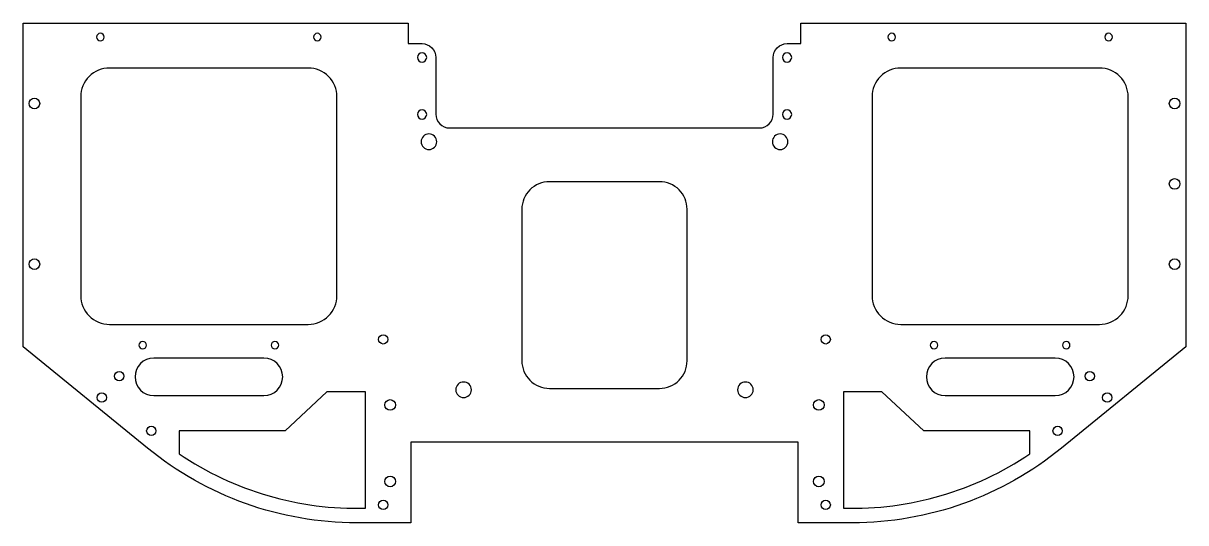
# Model space of a CAD drawing. Header units: inches. Extents: x -3.4 to 17.7, y -9.2 to -0.1.
import ezdxf

# ---------------------------------------------------------------- set-up
doc = ezdxf.new("R2010")
doc.units = ezdxf.units.IN
doc.layers.get('0').update_dxf_attribs({"linetype": 'CONTINUOUS'})

msp = doc.modelspace()

# ---------------------------------------------------------------- linework, layer by layer
for points in [[(17.731, -5.994), (15.476, -7.835, -0.172863), (11.681, -9.188), (10.696, -9.188), (10.696, -7.725), (3.667, -7.725), (3.667, -9.188), (2.681, -9.188, -0.172863), (-1.113, -7.835), (-3.369, -5.994), (-3.369, -0.125), (3.619, -0.125), (3.619, -0.495), (3.869, -0.495, -0.414214), (4.119, -0.745), (4.119, -1.775, 0.414214), (4.369, -2.025), (9.994, -2.025, 0.414214), (10.244, -1.775), (10.244, -0.745, -0.414214), (10.494, -0.495), (10.744, -0.495), (10.744, -0.125), (17.731, -0.125)], [(2.325, -5.065), (2.325, -1.46, 0.414214), (1.803, -0.938), (-1.803, -0.938, 0.414214), (-2.325, -1.46), (-2.325, -5.065, 0.414214), (-1.803, -5.588), (1.803, -5.588, 0.414214)], [(16.687, -5.065), (16.687, -1.46, 0.414214), (16.165, -0.938), (12.56, -0.938, 0.414214), (12.037, -1.46), (12.037, -5.065, 0.414214), (12.56, -5.588), (16.165, -5.588, 0.414214)], [(5.681, -3.5), (5.681, -6.25, 0.414214), (6.181, -6.75), (8.181, -6.75, 0.414214), (8.681, -6.25), (8.681, -3.5, 0.414214), (8.181, -3), (6.181, -3, 0.414214)], [(1, -6.2), (-1, -6.2, 1), (-1, -6.88), (1, -6.88, 1)], [(13.363, -6.88), (15.363, -6.88, 1), (15.363, -6.2), (13.363, -6.2, 1)], [(2.841, -8.923), (2.841, -6.81), (2.144, -6.81), (1.385, -7.519), (-0.541, -7.519), (-0.541, -7.935, 0.157347)], [(14.904, -7.935), (14.904, -7.519), (12.978, -7.519), (12.218, -6.81), (11.521, -6.81), (11.521, -8.923, 0.157347)]]:
    msp.add_lwpolyline(points, format="xyb", close=True)
at = {"extrusion": (2.33147e-15, 4.78247e-30, -1)}
for centre, radius in [((1.969, -0.375), 0.068), ((-1.969, -0.375), 0.068), ((-12.394, -0.375), 0.068), ((-16.331, -0.375), 0.068), ((-3.869, -0.745), 0.0847), ((-10.494, -0.745), 0.0847), ((-3.869, -1.779), 0.0847), ((-10.494, -1.779), 0.0847), ((-3.994, -2.275), 0.141), ((-10.369, -2.275), 0.141), ((1.2, -5.966), 0.068), ((-1.2, -5.966), 0.068), ((-13.163, -5.966), 0.068), ((-15.562, -5.966), 0.068), ((-4.624, -6.775), 0.141), ((-9.739, -6.775), 0.141)]:
    msp.add_circle(centre, radius, dxfattribs=at)
for centre, radius in [((-3.166, -1.582), 0.0967), ((17.529, -1.582), 0.0967), ((17.529, -3.04), 0.0967), ((-3.166, -4.497), 0.0967), ((17.529, -4.497), 0.0967), ((3.166, -5.86), 0.0847), ((11.196, -5.86), 0.0847), ((-1.627, -6.528), 0.0847), ((15.989, -6.528), 0.0847), ((-1.943, -6.916), 0.0847), ((3.292, -7.051), 0.0967), ((11.071, -7.051), 0.0967), ((16.306, -6.916), 0.0847), ((-1.044, -7.521), 0.0847), ((15.406, -7.521), 0.0847), ((3.292, -8.438), 0.0967), ((11.071, -8.438), 0.0967), ((3.166, -8.863), 0.0847), ((11.196, -8.863), 0.0847)]:
    msp.add_circle(centre, radius)

doc.saveas('drawing.dxf')
